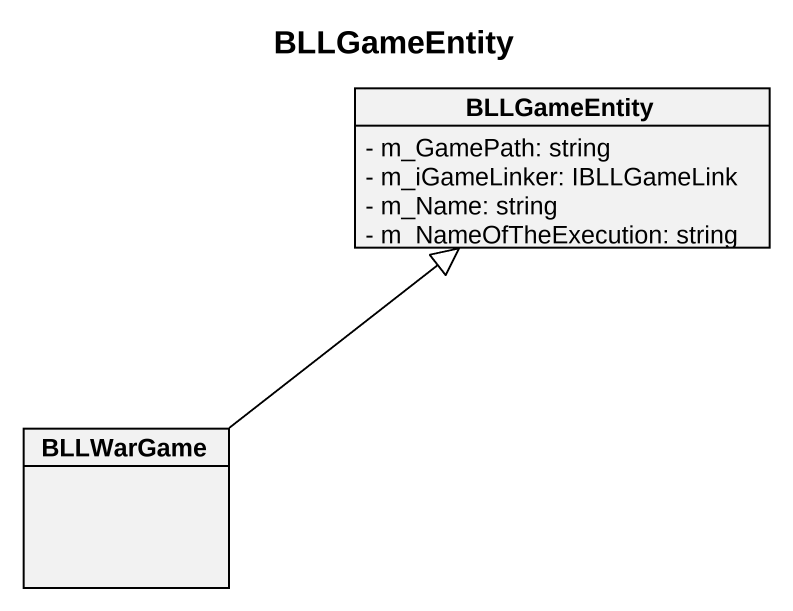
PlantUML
@startuml
title BLLGameEntity
hide circle
hide empty members
skinparam classAttributeIconSize 0
class BLLGameEntity {
  - m_GamePath: string
  - m_iGameLinker: IBLLGameLink
  - m_Name: string
  - m_NameOfTheExecution: string
}
class BLLWarGame
BLLWarGame -up-|> BLLGameEntity
@enduml
